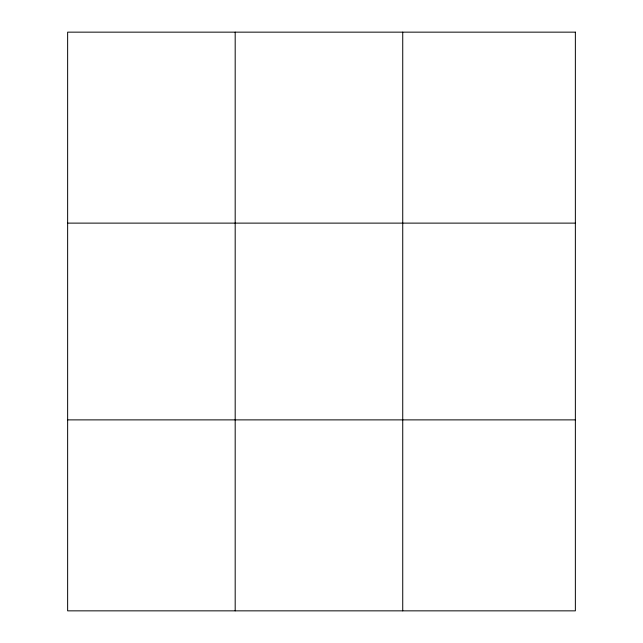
<?xml version="1.0" encoding="UTF-8"?>
<svg xmlns="http://www.w3.org/2000/svg" width="643" height="643" viewBox="0 0 643 643"><rect width="100%" height="100%" fill="white"/><g stroke="black" fill="none" stroke-linecap="round" stroke-linejoin="round"><path stroke-width="0.96" d="M235.185 32.15L235.185 610.85M402.735 32.15L402.735 610.85M67.636 223.121L575.364 223.121M67.636 419.879L575.364 419.879M575.364 32.15L575.364 610.85L67.636 610.85L67.636 32.15L575.364 32.15"/></g></svg>
